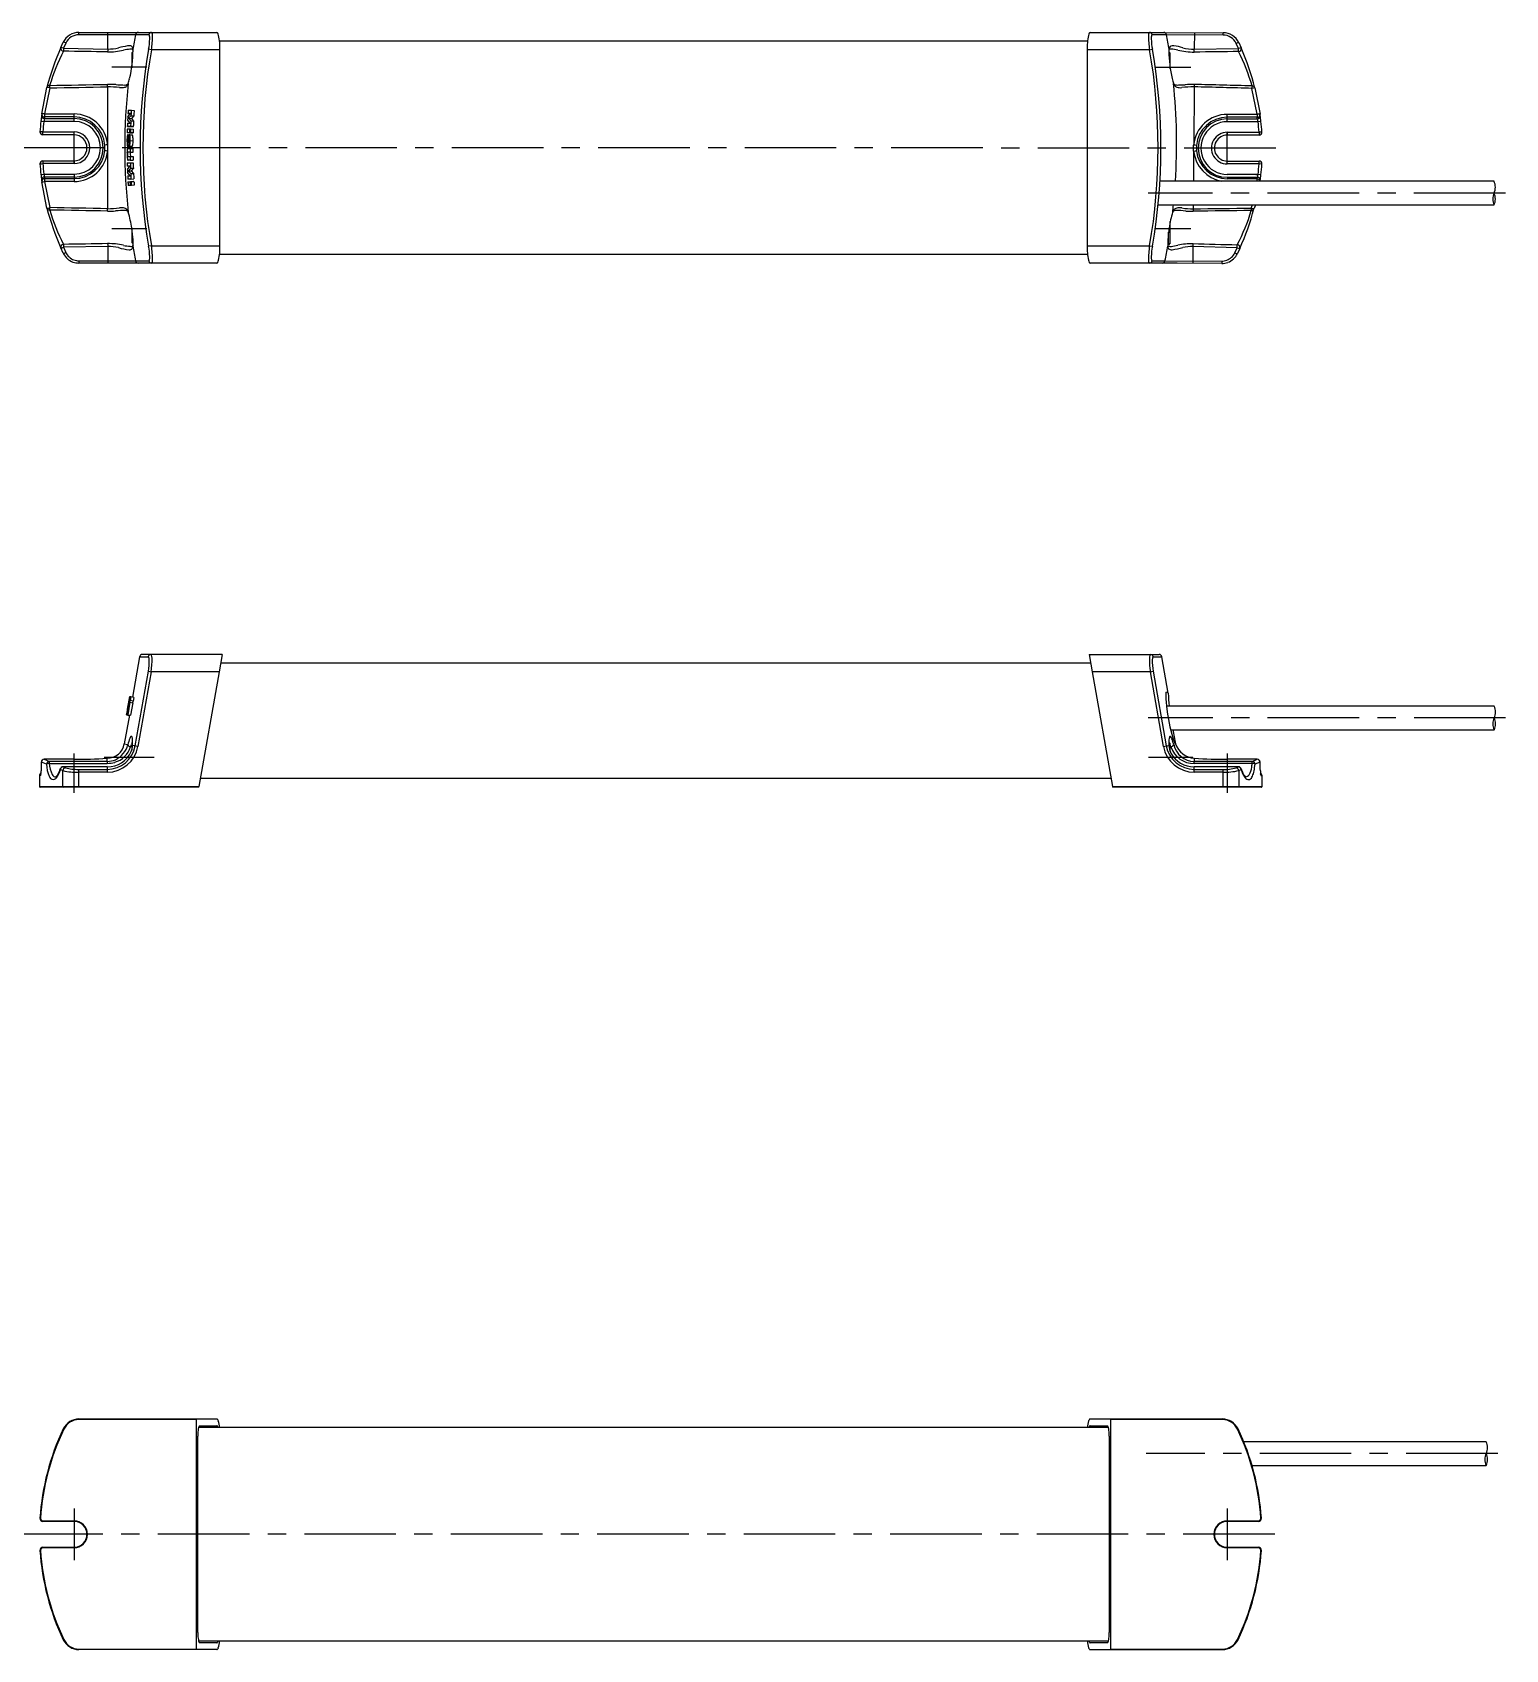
# Model space of a CAD drawing. Extents: x 0 to 385, y -8 to 290.
# Drawn here: x 129.6 to 385.1, y 10 to 290.4 of the extents above; entities that cross this region are included whole.
import ezdxf

# ---------------------------------------------------------------- set-up
doc = ezdxf.new("R2010")
doc.units = 0
doc.header["$LTSCALE"] = 0.5
doc.linetypes.add('CENTER', pattern=[50.8, 31.75, -6.35, 6.35, -6.35])
for name, color, linetype in [('MSM_CENTER', 1, 'CENTER'), ('MSM_CONTINUOUS', 7, 'CONTINUOUS'), ('MSM_NARROW', 5, 'CONTINUOUS')]:
    doc.layers.add(name, color=color, linetype=linetype)

msp = doc.modelspace()

# ---------------------------------------------------------------- linework, layer by layer
at = {"layer": 'MSM_CENTER'}
for p, q in [((143.4, 284.44), (149.49, 284.44)), ((330.5, 284.38), (324.41, 284.38)), ((136.84, 267.68), (136.84, 273.18)), ((336.84, 267.63), (336.84, 273.13)), ((345.23, 270.38), (127.25, 270.44)), ((385.09, 262.57), (323.11, 262.57)), ((143.4, 256.44), (149.49, 256.44)), ((330.5, 256.38), (324.41, 256.38)), ((385.11, 171.57), (323.12, 171.57)), ((136.84, 158.57), (136.84, 165.4)), ((150.72, 164.7), (142.06, 164.7)), ((330.86, 164.7), (323.2, 164.7)), ((336.84, 165.4), (336.84, 158.57)), ((383.74, 44), (322.75, 44)), ((136.84, 34.5), (136.84, 25.5)), ((336.84, 34.5), (336.84, 25.5)), ((345.06, 30), (126.88, 30))]:
    msp.add_line(p, q, dxfattribs=at)
at = {"layer": 'MSM_CONTINUOUS'}
for p, q in [((137.69, 290.03), (137.69, 290.43)), ((137.69, 290.43), (161.62, 290.43)), ((149.8, 290.03), (137.69, 290.03)), ((142.68, 287.55), (142.68, 290.43)), ((312.59, 288.93), (162.08, 288.93)), ((313.04, 290.43), (323.34, 290.43)), ((323.34, 290.43), (325.8, 290.45)), ((326.28, 290.04), (323.82, 290.03)), ((325.8, 290.45), (336.12, 290.38)), ((336.12, 289.98), (326.28, 290.04)), ((331.13, 290.41), (331.11, 287.53)), ((336.12, 289.98), (336.12, 290.38)), ((134.56, 287.81), (134.98, 288.72)), ((135.43, 288.6), (135.01, 287.69)), ((135.01, 287.69), (142.68, 287.55)), ((146.84, 286.89), (147.07, 287.11)), ((146.84, 286.89), (146.84, 284.32)), ((147.07, 287.36), (147.07, 287.34)), ((150.26, 287.43), (149.77, 287.52)), ((162.15, 287.43), (150.26, 287.43)), ((162.15, 253.43), (162.15, 287.43)), ((323.36, 287.43), (312.51, 287.43)), ((312.51, 287.43), (312.51, 253.43)), ((323.36, 287.43), (323.85, 287.52)), ((326.71, 287.06), (326.95, 286.83)), ((326.95, 284.15), (326.95, 286.83)), ((331.11, 287.53), (338.78, 287.62)), ((338.78, 287.62), (338.37, 288.53)), ((338.82, 288.66), (339.24, 287.74)), ((131.25, 276.33), (132.15, 280.88)), ((132.63, 280.81), (131.75, 276.29)), ((142.68, 259.86), (142.68, 281)), ((327.49, 281.72), (327.49, 281.73)), ((331.07, 280.99), (331.01, 270.93)), ((342.02, 276.24), (341.12, 280.73)), ((341.6, 280.8), (342.52, 276.28)), ((136.84, 275.01), (131.59, 275.01)), ((131.71, 275.51), (136.84, 275.51)), ((131.75, 276.29), (136.84, 276.29)), ((131.75, 276.29), (131.75, 275.77)), ((136.84, 275.77), (131.75, 275.77)), ((136.84, 275.01), (136.84, 276.29)), ((146.56, 274.72), (146.14, 275.3)), ((146.16, 275.79), (146.63, 276.37)), ((146.63, 276.37), (146.19, 276.37)), ((146.19, 276.37), (146.61, 276.34)), ((146.23, 276.95), (146.78, 276.95)), ((146.72, 276), (146.31, 275.55)), ((146.31, 275.55), (146.68, 275.08)), ((146.31, 275.55), (146.8, 275.52)), ((146.68, 275.08), (147.17, 275.06)), ((146.72, 276), (147.21, 275.97)), ((146.78, 276.95), (147.27, 276.92)), ((147.21, 275.97), (146.8, 275.52)), ((146.8, 275.52), (147.17, 275.06)), ((336.84, 276.24), (342.02, 276.24)), ((336.84, 274.96), (336.84, 276.24)), ((342.02, 275.72), (336.84, 275.72)), ((336.84, 275.45), (342.06, 275.45)), ((342.18, 274.96), (336.84, 274.96)), ((342.02, 276.24), (342.02, 275.72)), ((342.68, 275.01), (342.18, 274.96)), ((131.43, 273.18), (136.84, 273.18)), ((131.43, 272.68), (131.43, 273.18)), ((136.84, 272.68), (131.43, 272.68)), ((136.84, 272.68), (136.84, 273.18)), ((146.44, 273.05), (146.06, 273.05)), ((146.55, 273.03), (146.06, 273.05)), ((146.08, 273.69), (146.46, 273.69)), ((146.64, 274.14), (146.09, 274.14)), ((146.09, 274.14), (146.58, 274.12)), ((146.11, 274.72), (146.56, 274.72)), ((146.21, 272.08), (146.19, 272.08)), ((146.2, 272.72), (146.22, 272.72)), ((146.21, 272.08), (146.28, 272.07)), ((146.22, 272.72), (146.71, 272.7)), ((146.93, 273.03), (146.44, 273.05)), ((146.45, 272.67), (146.94, 272.66)), ((146.51, 273.68), (146.46, 273.69)), ((146.61, 273.05), (146.49, 273.05)), ((146.49, 273.05), (146.98, 273.03)), ((146.51, 273.69), (146.62, 273.69)), ((146.93, 273.03), (146.55, 273.03)), ((147.13, 274.12), (146.58, 274.12)), ((146.61, 273.05), (147.1, 273.03)), ((146.62, 273.69), (147.12, 273.67)), ((146.64, 274.14), (147.13, 274.12)), ((147.1, 273.03), (146.98, 273.03)), ((336.84, 273.13), (342.34, 273.13)), ((336.84, 273.13), (336.84, 272.63)), ((342.34, 272.63), (336.84, 272.63)), ((342.84, 273.16), (342.34, 273.13)), ((342.34, 273.13), (342.34, 272.63)), ((142.19, 269.96), (142.19, 270.9)), ((146.1, 271.66), (146.25, 271.66)), ((146.19, 270.6), (146.68, 270.6)), ((146.19, 270.29), (146.57, 270.29)), ((146.19, 270.29), (146.68, 270.29)), ((146.58, 269.65), (146.19, 269.65)), ((146.33, 271.21), (146.3, 270.91)), ((146.37, 271.7), (146.33, 271.21)), ((146.44, 270.71), (146.42, 270.71)), ((146.42, 270.71), (146.91, 270.7)), ((146.44, 270.71), (146.93, 270.7)), ((146.57, 270.29), (147.06, 270.29)), ((146.58, 269.65), (147.07, 269.66)), ((146.59, 271.67), (147.08, 271.66)), ((146.68, 270.29), (147.06, 270.29)), ((146.93, 270.7), (146.91, 270.7)), ((331, 269.9), (330.97, 264.62)), ((331, 269.87), (331, 270.89)), ((331.49, 270.85), (331.49, 269.91)), ((131.43, 268.18), (131.43, 267.68)), ((131.43, 268.18), (136.84, 268.18)), ((136.84, 267.68), (131.43, 267.68)), ((136.84, 268.18), (136.84, 267.68)), ((146.06, 267.82), (146.55, 267.83)), ((146.06, 267.82), (146.61, 267.82)), ((146.51, 267.23), (146.07, 267.23)), ((146.09, 266.66), (146.51, 267.23)), ((146.2, 268.91), (146.58, 268.91)), ((146.2, 268.91), (146.69, 268.91)), ((146.59, 268.27), (146.21, 268.27)), ((146.63, 266.87), (146.26, 266.4)), ((146.55, 267.83), (147.1, 267.83)), ((146.58, 268.91), (147.08, 268.91)), ((146.59, 268.27), (147.09, 268.28)), ((146.61, 267.82), (147.1, 267.83)), ((146.63, 266.87), (147.13, 266.88)), ((146.69, 268.91), (147.08, 268.91)), ((147.13, 266.88), (146.76, 266.42)), ((336.84, 267.63), (336.84, 268.13)), ((336.84, 268.13), (342.34, 268.13)), ((342.34, 267.63), (336.84, 267.63)), ((342.34, 267.63), (342.34, 268.13)), ((342.84, 267.6), (342.34, 267.63)), ((132.15, 259.98), (131.25, 264.53)), ((131.59, 265.85), (136.84, 265.85)), ((136.84, 265.36), (131.71, 265.36)), ((131.75, 265.09), (131.75, 264.57)), ((131.75, 265.09), (136.84, 265.09)), ((131.75, 264.57), (132.63, 260.05)), ((136.84, 264.57), (131.75, 264.57)), ((136.84, 265.85), (136.84, 264.57)), ((146.58, 265.59), (146.11, 266.16)), ((146.14, 265.59), (146.56, 265.61)), ((146.14, 265.59), (146.58, 265.59)), ((146.72, 265), (146.17, 265)), ((146.19, 264.55), (146.68, 264.58)), ((146.19, 264.55), (146.57, 264.55)), ((146.61, 263.91), (146.23, 263.91)), ((146.26, 266.4), (146.76, 266.42)), ((146.26, 266.4), (146.67, 265.95)), ((146.57, 264.55), (147.07, 264.58)), ((146.61, 263.91), (146.66, 263.91)), ((147.11, 264.58), (146.62, 264.55)), ((146.62, 264.55), (146.74, 264.55)), ((146.78, 263.91), (146.66, 263.91)), ((146.67, 265.95), (147.16, 265.97)), ((146.68, 264.58), (147.07, 264.58)), ((146.72, 265), (147.21, 265.03)), ((147.23, 264.58), (146.74, 264.55)), ((146.76, 266.42), (147.16, 265.97)), ((147.27, 263.94), (146.78, 263.91)), ((147.11, 264.58), (147.23, 264.58)), ((383.09, 264.62), (325.16, 264.62)), ((342.18, 265.8), (336.84, 265.8)), ((336.84, 265.31), (342.06, 265.31)), ((342.02, 265.04), (336.84, 265.04)), ((341.78, 265.8), (342.18, 265.8)), ((342.02, 264.62), (342.02, 265.04)), ((342.68, 265.74), (342.18, 265.8)), ((342.68, 265.74), (342.18, 265.8)), ((324.83, 260.52), (383.09, 260.52)), ((330.94, 260.52), (330.94, 259.84)), ((340.98, 259.97), (341.21, 260.52)), ((341.71, 260.52), (341.47, 259.9)), ((146.84, 256.55), (146.84, 253.99)), ((326.65, 253.63), (326.65, 255.79)), ((326.95, 253.93), (326.95, 257.65)), ((134.98, 252.14), (134.56, 253.06)), ((142.68, 253.32), (135.01, 253.17)), ((135.01, 253.17), (135.43, 252.27)), ((142.68, 253.32), (142.68, 250.43)), ((147.07, 253.75), (146.84, 253.99)), ((147.07, 253.49), (147.06, 253.38)), ((150.26, 253.43), (149.77, 253.35)), ((150.26, 253.43), (162.15, 253.43)), ((312.51, 253.43), (323.36, 253.43)), ((323.36, 253.43), (323.85, 253.35)), ((326.65, 253.63), (326.5, 253.63)), ((326.95, 253.93), (326.65, 253.63)), ((330.89, 253.3), (330.87, 250.42)), ((338.56, 253.11), (330.89, 253.3)), ((338.14, 252.2), (338.56, 253.11)), ((339.01, 252.99), (338.59, 252.08)), ((137.69, 250.84), (149.8, 250.84)), ((137.69, 250.84), (137.69, 250.43)), ((161.62, 250.43), (137.69, 250.43)), ((312.59, 251.93), (162.08, 251.93)), ((328.17, 250.43), (313.04, 250.43)), ((323.82, 250.84), (326.03, 250.85)), ((326.03, 250.85), (335.87, 250.79)), ((335.87, 250.38), (328.17, 250.43)), ((335.87, 250.79), (335.87, 250.38)), ((162.52, 182.57), (148.71, 182.57)), ((162.52, 182.57), (161.99, 179.57)), ((312.89, 182.57), (325, 182.57)), ((312.89, 182.57), (313.42, 179.57)), ((148.22, 182.16), (146.99, 175.17)), ((147.45, 166.71), (149.73, 179.65)), ((150.21, 179.57), (147.93, 166.63)), ((148.22, 182.16), (149.7, 182.15)), ((149.73, 179.65), (150.21, 179.57)), ((161.99, 179.57), (150.21, 179.57)), ((161.99, 179.57), (158.49, 159.67)), ((313.15, 181.07), (162.26, 181.07)), ((323.5, 179.57), (313.42, 179.57)), ((313.42, 179.57), (316.93, 159.67)), ((323.5, 179.57), (323.98, 179.65)), ((325.78, 166.63), (323.5, 179.57)), ((323.98, 179.65), (326.26, 166.71)), ((324.01, 182.15), (325.49, 182.16)), ((326.56, 175.85), (325.49, 182.16)), ((145.98, 172.14), (146.53, 175.25)), ((146.44, 174.63), (146, 172.14)), ((146.02, 172.13), (146.44, 174.63)), ((146.5, 174.62), (146.04, 172.13)), ((146.06, 172.13), (146.5, 174.62)), ((146.64, 175.23), (146.09, 172.12)), ((146.12, 173.09), (146.5, 175.26)), ((146.5, 175.26), (146.12, 173.09)), ((146.12, 172.12), (146.5, 174.29)), ((146.13, 173.08), (146.51, 175.25)), ((146.52, 175.25), (146.14, 173.08)), ((146.54, 174.28), (146.16, 172.11)), ((146.56, 175.25), (146.19, 173.05)), ((146.19, 173.05), (146.6, 175.24)), ((146.54, 174.28), (146.5, 174.29)), ((146.56, 175.25), (146.53, 175.25)), ((146.54, 174.28), (147.03, 174.19)), ((146.55, 174.56), (146.67, 175.23)), ((146.59, 174.56), (146.55, 174.56)), ((146.7, 175.22), (146.59, 174.56)), ((147.08, 174.47), (146.59, 174.56)), ((146.64, 175.23), (146.6, 175.24)), ((146.64, 175.23), (146.67, 175.23)), ((147.03, 174.19), (146.65, 172.02)), ((146.7, 175.22), (146.67, 175.23)), ((147.2, 175.13), (146.7, 175.22)), ((147.02, 174.48), (146.97, 174.21)), ((147.2, 175.13), (147.08, 174.47)), ((146.44, 172.06), (145.56, 167.05)), ((145.95, 172.14), (145.96, 172.14)), ((146.43, 172.01), (145.95, 172.1)), ((145.95, 172.09), (146.43, 172.01)), ((145.98, 172.14), (146, 172.14)), ((146.04, 172.13), (146.02, 172.13)), ((146.14, 173.08), (146.05, 172.58)), ((146.09, 172.12), (146.06, 172.13)), ((146.09, 172.12), (146.12, 172.12)), ((146.16, 172.11), (146.12, 172.12)), ((146.16, 172.11), (146.65, 172.02)), ((383.11, 173.62), (326.28, 173.62)), ((327.01, 169.52), (383.11, 169.52)), ((145.56, 167.05), (146.17, 166.94)), ((146.77, 166.89), (146.65, 166.55)), ((146.84, 167.15), (147.01, 167.32)), ((146.84, 167.15), (146.84, 165.97)), ((147.93, 166.63), (146.99, 166.8)), ((326.71, 167.38), (326.95, 167.15)), ((326.95, 165.74), (326.95, 167.15)), ((327.06, 166.55), (326.95, 166.91)), ((131.17, 163.91), (131.14, 162.41)), ((131.17, 163.91), (131.18, 163.9)), ((132.07, 163.54), (131.18, 163.9)), ((136.77, 164.4), (131.67, 164.4)), ((131.67, 164.4), (132.56, 164.03)), ((136.77, 164.4), (131.67, 164.4)), ((131.67, 164.4), (131.67, 164.4)), ((132.55, 163.69), (142.6, 163.68)), ((142.6, 164.01), (132.56, 164.03)), ((142.6, 163.12), (134.94, 163.09)), ((142.6, 163.11), (134.94, 163.08)), ((134.94, 163.09), (134.94, 163.08)), ((134.94, 163.08), (135.35, 162.92)), ((136.77, 164.4), (136.77, 164.4)), ((142.6, 164.57), (142.59, 164.57)), ((142.6, 164.01), (142.6, 164.57)), ((142.6, 163.11), (142.6, 163.12)), ((142.6, 163.11), (142.6, 162.16)), ((331.12, 164.57), (331.11, 164.57)), ((331.11, 164.57), (331.11, 164.01)), ((341.16, 164.03), (331.11, 164.01)), ((331.11, 162.16), (331.11, 163.11)), ((338.77, 163.08), (331.11, 163.11)), ((341.17, 163.69), (331.12, 163.68)), ((342.04, 164.4), (336.95, 164.4)), ((342.04, 164.4), (336.95, 164.4)), ((336.95, 164.4), (336.95, 164.4)), ((338.36, 162.92), (338.77, 163.08)), ((341.16, 164.03), (342.04, 164.4)), ((342.53, 163.9), (341.64, 163.54)), ((342.04, 164.4), (342.04, 164.4)), ((342.53, 163.9), (342.54, 163.91)), ((130.86, 161.57), (130.86, 159.67)), ((130.86, 161.57), (130.86, 159.67)), ((131.02, 161.57), (130.86, 161.57)), ((131.08, 161.78), (130.98, 161.57)), ((134.9, 162.43), (134.48, 162.59)), ((134.9, 159.67), (134.9, 162.43)), ((137.61, 162.65), (137.61, 159.57)), ((137.61, 162.65), (142.6, 162.65)), ((142.6, 162.16), (137.61, 162.16)), ((316.68, 161.07), (158.73, 161.07)), ((331.11, 162.65), (336.1, 162.65)), ((336.1, 162.16), (331.11, 162.16)), ((336.1, 159.57), (336.1, 162.65)), ((339.23, 162.59), (338.81, 162.43)), ((338.81, 162.43), (338.81, 159.67)), ((342.86, 161.57), (342.69, 161.57)), ((342.86, 159.67), (342.86, 161.57)), ((342.86, 159.67), (342.86, 161.57)), ((130.86, 159.67), (158.49, 159.67)), ((158.47, 159.57), (130.96, 159.57)), ((158.47, 159.57), (158.49, 159.67)), ((316.93, 159.67), (342.86, 159.67)), ((316.93, 159.67), (316.94, 159.57)), ((342.76, 159.57), (316.94, 159.57)), ((135.07, 48.25), (134.98, 48.29)), ((137.69, 50), (137.69, 49.9)), ((137.69, 50), (161.62, 50)), ((158.09, 49.9), (137.69, 49.9)), ((158.09, 10.1), (158.09, 49.9)), ((316.22, 48.5), (158.45, 48.5)), ((158.62, 48.8), (161.62, 48.8)), ((313.04, 50), (335.99, 50)), ((313.04, 48.8), (316.04, 48.8)), ((316.57, 49.9), (316.57, 10.1)), ((335.99, 49.9), (316.57, 49.9)), ((335.99, 49.9), (335.99, 50)), ((338.61, 48.25), (338.7, 48.29)), ((158.3, 13), (158.3, 47)), ((316.36, 47), (316.36, 13)), ((381.74, 46.05), (339.69, 46.05)), ((341.13, 41.95), (381.74, 41.95)), ((131.43, 32.35), (136.84, 32.35)), ((131.43, 32.25), (131.43, 32.35)), ((136.84, 32.25), (131.43, 32.25)), ((136.84, 32.25), (136.84, 32.35)), ((336.84, 32.35), (342.25, 32.35)), ((336.84, 32.35), (336.84, 32.25)), ((342.25, 32.25), (336.84, 32.25)), ((342.25, 32.35), (342.25, 32.25)), ((131.43, 27.75), (131.43, 27.65)), ((131.43, 27.75), (136.84, 27.75)), ((136.84, 27.65), (131.43, 27.65)), ((136.84, 27.75), (136.84, 27.65)), ((336.84, 27.65), (336.84, 27.75)), ((336.84, 27.75), (342.25, 27.75)), ((342.25, 27.65), (336.84, 27.65)), ((342.25, 27.65), (342.25, 27.75)), ((134.98, 11.71), (135.07, 11.75)), ((316.22, 11.5), (158.45, 11.5)), ((338.7, 11.71), (338.61, 11.75)), ((137.69, 10.1), (158.09, 10.1)), ((137.69, 10), (137.69, 10.1)), ((161.62, 10), (137.69, 10)), ((161.62, 11.2), (158.62, 11.2)), ((316.04, 11.2), (313.04, 11.2)), ((313.04, 10), (335.99, 10)), ((316.57, 10.1), (335.99, 10.1)), ((335.99, 10.1), (335.99, 10))]:
    msp.add_line(p, q, dxfattribs=at)
for centre, radius, start, end in [((137.68, 287.44), 2.99, 89.8666, 154.6417), ((137.68, 287.54), 2.49, 89.9311, 154.8343), ((248.01, 270.46), 102.38, 168.9777, 170.4223), ((148.01, 289.94), 0.494, 90.3295, 169.3436), ((139.35, 289.57), 10.62, 348.8517, 358.5216), ((150.29, 289.94), 0.494, 90.3309, 169.3422), ((149.73, 289.85), 0.197, 19.6965, 67.0661), ((147.95, 289.42), 2.02, 356.5362, 14.1814), ((137.49, 289.66), 12.96, 350.09, 1.2714), ((150.15, 290.21), 0.265, 28.0375, 58.5115), ((148.98, 289.89), 1.47, 2.4476, 17.5075), ((161.58, 290.22), 0.213, 25.2862, 78.2607), ((160.19, 289.51), 1.78, 13.34, 27.12), ((151.34, 287.67), 10.81, 358.7237, 11.9624), ((323.33, 287.67), 10.81, 168.0376, 181.2763), ((314.48, 289.51), 1.78, 152.88, 166.66), ((313.09, 290.22), 0.213, 101.7393, 154.7138), ((324.64, 289.89), 1.47, 162.4925, 177.5524), ((336.13, 289.66), 12.96, 178.7286, 189.91), ((323.47, 290.21), 0.265, 121.4885, 151.9625), ((323.33, 289.94), 0.494, 10.6578, 89.6691), ((325.67, 289.42), 2.02, 165.8186, 183.4638), ((334.27, 289.57), 10.62, 181.4784, 191.1483), ((323.9, 289.85), 0.197, 112.9339, 160.3035), ((325.8, 289.95), 0.494, 10.2907, 89.3051), ((225.67, 271.11), 102.38, 9.2122, 10.6568), ((336.11, 287.39), 2.99, 25.0154, 89.7452), ((336.11, 287.49), 2.49, 24.7257, 89.6924), ((173.36, 270.43), 42.52, 155.8678, 165.7613), ((165.79, 271.35), 34.62, 152.7699, 163.4003), ((135.03, 287.68), 0.492, 164.7096, 266.8613), ((134.59, 287.02), 0.793, 58.0761, 92.6895), ((135.01, 287.97), 0.759, 56.5079, 92.4692), ((240.41, 285.61), 105.42, 178.8677, 179.1405), ((-4752.35, -267335.15), 267666.96, 88.952133, 88.9537744), ((251, 285.39), 108.34, 178.8623, 179.125), ((142.56, 301.15), 14.1, 270.4431, 281.7379), ((142.74, 295.45), 7.9, 269.5744, 283.3187), ((150.78, 263.43), 25.11, 100.7493, 104.3498), ((148.06, 275.56), 12.07, 97.1006, 102.5829), ((146.36, 286.61), 1.51, 77.3765, 100.1062), ((125.5, 287.45), 21.57, 346.5091, 359.7179), ((146.64, 286.35), 1.19, 81.9664, 94.5575), ((146.55, 287.62), 0.485, 10.4457, 72.9192), ((146.84, 286.52), 1.02, 79.8817, 91.6375), ((147, 287.47), 0.0487, 47.3925, 79.2247), ((145.35, 287.35), 1.72, 0.7753, 12.2134), ((146.75, 287.37), 0.313, 356.9709, 24.9144), ((247.8, 270.43), 99.5, 170.1133, 189.8867), ((247.78, 270.43), 99, 170.1119, 189.8881), ((225.84, 270.43), 99, 350.1119, 9.8881), ((225.82, 270.43), 99.5, 350.1133, 9.8867), ((336.15, 286.86), 9.45, 176.1062, 177.973), ((347.78, 287.29), 21.07, 180.2569, 193.3737), ((327.38, 287.52), 0.649, 121.1513, 181.4602), ((326.88, 287.15), 0.383, 90.9352, 113.4473), ((327.04, 286.36), 1.19, 86.4549, 98.0497), ((327.42, 286.88), 1.25, 83.1125, 107.664), ((326.53, 279.74), 7.82, 77.2776, 85.7212), ((324.2, 269.5), 18.93, 74.9162, 79.734), ((331.23, 300.26), 13.23, 256.9789, 269.4958), ((331.11, 295.7), 8.17, 255.9311, 270.0114), ((222.78, 286.07), 108.34, 0.5095, 0.7722), ((980.02, -53940.39), 54231.3, 90.677482, 90.685583), ((338.78, 287.9), 0.759, 87.1653, 123.1266), ((338.76, 287.61), 0.492, 272.7732, 14.925), ((339.19, 286.95), 0.793, 86.9453, 121.5581), ((233.36, 286.21), 105.43, 0.494, 0.7668), ((308.99, 271.98), 33.43, 15.9422, 26.9465), ((300.12, 270.53), 42.74, 13.8984, 23.7415), ((132.61, 280.76), 0.48, 88.4963, 164.7411), ((132.21, 279.63), 1.26, 70.3468, 92.8511), ((-1253.57, 74698.46), 74430.13, 271.0671381, 271.0748743), ((27.77, 278.87), 104.88, 1.0591, 1.2915), ((-2287.73, 127181.02), 126923.29, 271.0926642, 271.0972009), ((40.98, 279.11), 101.71, 1.0684, 1.3056), ((142.7, 256.76), 24.67, 86.7077, 90.0763), ((142.52, 262.79), 18.22, 83.0245, 89.5076), ((145.15, 289.35), 8.03, 262.6431, 271.1564), ((145.03, 283.85), 2.99, 264.389, 281.4166), ((145.52, 283.92), 2.61, 265.3749, 274.6126), ((145.46, 281.6), 0.702, 283.3731, 327.3333), ((248.18, 270.43), 102.55, 173.7483, 186.2517), ((145.73, 281.93), 0.613, 269.2987, 326.9925), ((145.3, 281.84), 0.969, 320.0529, 345.5571), ((139.85, 283.85), 6.78, 340.5629, 347.7233), ((338.45, 285.1), 11.48, 193.5144, 197.7066), ((327.99, 281.89), 0.563, 210.7968, 266.5487), ((328.8, 281.99), 1.35, 196.6893, 215.2582), ((225.5, 271.09), 102.55, 356.3812, 5.8862), ((328.35, 281.71), 0.82, 217.3351, 251.125), ((328.2, 282.9), 1.59, 261.1737, 276.0791), ((328.7, 283.17), 2.32, 254.695, 276.1353), ((328.44, 295.09), 13.77, 269.7317, 274.6608), ((331.16, 260.92), 20.07, 90.246, 96.3215), ((330.85, 262.13), 19.28, 89.2999, 93.8371), ((432.75, 278.44), 101.71, 178.3289, 178.5661), ((257.6, -2798.01), 3079.88, 88.44607, 88.63303), ((257.73, -2844.14), 3126.41, 88.47139, 88.65557), ((445.96, 278.12), 104.88, 178.343, 178.5754), ((341.53, 279.55), 1.26, 86.7833, 109.2876), ((341.14, 280.68), 0.48, 14.8933, 91.1383), ((173.34, 270.43), 42.5, 173.739, 176.2458), ((172.84, 270.49), 41.99, 172.3774, 173.7471), ((46083.44, 419113.8), 421352, 263.7389103, 263.7389783), ((173.34, 270.43), 42.5, 172.0203, 172.3856), ((131.71, 276), 0.497, 172.9134, 270.2397), ((131.32, 274.16), 2.18, 78.784, 91.8863), ((131.74, 276.27), 0.497, 172.5532, 270.2297), ((173.34, 270.43), 42, 173.739, 176.2458), ((142.41, 272.64), 11.08, 165.0112, 167.6325), ((173.34, 269.94), 42, 172.0203, 172.3856), ((136.84, 270.43), 5.86, 5.0376, 90.0008), ((136.85, 270.41), 5.36, 5.214, 90.1368), ((136.84, 270.43), 5.07, 270, 90), ((136.84, 270.43), 4.58, 270, 90), ((248.39, 270.47), 102.37, 177.0184, 177.2972), ((249.47, 270.41), 103.45, 176.3745, 176.699), ((249.48, 270.44), 102.9, 177.4136, 177.9407), ((249.35, 270.45), 102.78, 176.3733, 176.9035), ((249.5, 270.44), 102.44, 177.414, 177.9409), ((249.25, 270.45), 102.19, 176.3732, 176.9038), ((336.84, 270.37), 5.86, 90.0407, 174.9209), ((336.83, 270.36), 5.36, 89.9041, 174.7452), ((336.84, 270.38), 5.07, 90, 270), ((336.84, 270.38), 4.58, 89.9999, 270), ((342.45, 274.1), 2.18, 88.1135, 101.216), ((342.03, 276.21), 0.497, 269.769, 7.4472), ((300.72, 269.93), 41.71, 7.6146, 7.9823), ((342.06, 275.95), 0.497, 269.7595, 7.0876), ((331.26, 272.56), 11.18, 12.3789, 14.976), ((300.44, 270.38), 41.99, 3.754, 6.2611), ((300.11, 270.34), 42.83, 7.6151, 7.9776), ((300.32, 270.37), 42.61, 6.2629, 7.6126), ((300.43, 270.38), 42.5, 3.7542, 6.261), ((131.43, 273.18), 0.5, 176.2458, 270), ((-4366.73, -68273.11), 68693.73, 86.2455058, 86.2459229), ((136.84, 270.43), 2.75, 270, 90), ((136.84, 270.43), 2.25, 270, 90), ((154.29, 271.63), 8.27, 175.9755, 185.0223), ((148.3, 272.07), 2.26, 168.2511, 176.4557), ((249.18, 270.43), 103.15, 178.1914, 178.5469), ((248.05, 270.47), 102.03, 177.6134, 177.9425), ((146.48, 272.46), 0.402, 150.789, 170.4733), ((146.23, 272.61), 0.114, 107.2731, 151.3228), ((146.3, 271.96), 0.179, 146.6409, 169.4351), ((146.19, 272.03), 0.0453, 90.5459, 146.21), ((249.63, 270.43), 103.44, 178.7316, 179.0862), ((156.48, 271.03), 10.25, 172.3052, 176.4628), ((147.09, 272.3), 0.772, 154.1068, 172.6666), ((146.45, 272.61), 0.0598, 88.2769, 153.2392), ((250.25, 270.41), 103.85, 178.1926, 178.5458), ((146.44, 272.59), 0.0783, 13.2587, 82.6135), ((249.61, 270.43), 103.15, 178.1914, 178.5469), ((145.39, 272.22), 1.19, 8.4496, 19.1054), ((140.31, 271.82), 6.28, 358.5962, 5.2609), ((248.54, 270.46), 101.96, 178.1893, 178.549), ((250.13, 270.41), 103.44, 178.7316, 178.7534), ((146.93, 272.58), 0.0783, 13.2587, 82.6135), ((145.88, 272.21), 1.19, 8.4496, 19.1054), ((141.24, 271.84), 5.84, 358.2701, 5.3856), ((249.89, 270.42), 102.83, 178.1917, 178.5466), ((336.84, 270.38), 2.75, 89.9999, 270.0001), ((336.84, 270.38), 2.25, 89.9999, 270.0001), ((342.34, 273.13), 0.5, 269.9997, 3.7542), ((136.85, 270.45), 5.36, 269.8671, 354.7821), ((136.84, 270.43), 5.86, 270.0031, 354.9585), ((145.69, 235.81), 35.27, 94.8992, 95.6996), ((145.69, 305.06), 35.27, 264.3004, 265.1007), ((150.35, 269.5), 4.33, 172.6847, 179.1332), ((156.83, 269.42), 10.8, 179.2283, 182.1953), ((147.18, 271.03), 1.13, 186.2399, 196.0423), ((146.57, 269.99), 0.519, 149.2152, 173.5148), ((146.34, 270.78), 0.259, 194.6108, 214.5477), ((148.19, 271.65), 2.09, 170.7443, 179.8141), ((147.67, 271.61), 1.57, 177.979, 188.4609), ((146.69, 269.41), 0.59, 160.8358, 182.7602), ((149.58, 269.32), 3.48, 178.9849, 181.2189), ((146.97, 269.21), 0.871, 177.6493, 197.0333), ((146.34, 271.39), 0.227, 184.1723, 207.2417), ((146.19, 270.68), 0.0747, 212.8153, 253.0133), ((146.21, 270.19), 0.104, 99.7178, 141.27), ((146.2, 269.59), 0.0646, 92.7833, 163.8856), ((146.17, 271.3), 0.0268, 205.1355, 288.7383), ((146.14, 271.33), 0.0631, 303.5251, 346.5974), ((146.18, 270.65), 0.0432, 254.2504, 284.6376), ((146.16, 270.68), 0.0834, 290.6215, 341.7822), ((144.47, 271.73), 1.78, 346.322, 357.6446), ((145.1, 271.04), 1.2, 341.2834, 353.8645), ((150.74, 271.32), 4.38, 172.3621, 174.9944), ((146.72, 271.87), 0.324, 154.0317, 174.3417), ((146.46, 272), 0.0351, 97.8354, 152.9836), ((146.42, 271.37), 0.0504, 274.0743, 338.3639), ((249.83, 270.43), 103.41, 179.5074, 179.8477), ((146.4, 270.8), 0.101, 289.381, 335.4474), ((146.45, 272), 0.0308, 20.1442, 83.7262), ((146.23, 271.47), 0.262, 334.0554, 350.1337), ((146.25, 271.91), 0.246, 5.7323, 24.4186), ((144.31, 271.71), 2.2, 352.4791, 5.8546), ((145.94, 271), 0.608, 336.3339, 350.7692), ((141.89, 271.61), 4.7, 351.3689, 0.6651), ((250.17, 270.43), 103.6, 180.0778, 180.4318), ((148.57, 269.31), 1.98, 172.9853, 188.2158), ((146.8, 269.52), 0.199, 136.3726, 169.0462), ((146.65, 270.7), 0.101, 289.381, 335.4474), ((146.18, 270.9), 0.608, 336.3339, 341.2938), ((146.89, 270.8), 0.102, 289.5934, 332.2786), ((146.45, 271), 0.584, 335.4328, 350.5439), ((142.48, 271.6), 4.6, 351.2148, 0.7169), ((249.9, 270.43), 102.84, 180.078, 180.4328), ((327.99, 235.72), 35.31, 84.3009, 85.1004), ((327.99, 305.04), 35.3, 274.8996, 275.6991), ((336.97, 270.53), 6.01, 186.3129, 259.688), ((336.93, 270.51), 5.47, 186.2872, 269.0635), ((131.43, 267.68), 0.5, 90, 183.7542), ((-39649.06, 606516.69), 607552.75, 273.75417152, 273.75421867), ((173.34, 270.43), 42.5, 183.7542, 186.261), ((173.34, 270.43), 42, 183.7542, 186.261), ((149.03, 269.05), 3, 180.9598, 191.4365), ((249.99, 270.46), 103.97, 181.4567, 181.7796), ((146.5, 268.54), 0.421, 191.5654, 206.7681), ((249.58, 270.45), 103.56, 182.1004, 182.376), ((146.23, 268.37), 0.109, 190.1589, 259.6614), ((146.21, 268.98), 0.0719, 195.2796, 263.7429), ((249.47, 270.43), 102.89, 180.8478, 181.2041), ((146.74, 269.03), 0.13, 181.727, 247.2597), ((249.59, 270.43), 103.01, 181.455, 181.984), ((250.15, 270.44), 103.08, 180.85, 181.204), ((249.61, 270.43), 102.54, 181.4546, 181.9834), ((300.42, 270.38), 42.01, 353.7394, 356.2459), ((342.34, 267.63), 0.5, 356.2458, 90.0003), ((300.43, 270.38), 42.5, 353.739, 356.2458), ((-60844.73, 556041.12), 559110.24, 276.2610549, 276.2611062), ((173.36, 270.44), 42.52, 186.2614, 187.6141), ((131.71, 264.86), 0.497, 89.7603, 187.0866), ((173.34, 270.43), 42.5, 187.6144, 187.9797), ((131.74, 264.6), 0.497, 89.7702, 187.4468), ((131.32, 266.71), 2.18, 268.1135, 281.2161), ((141.49, 268), 10.13, 192.2452, 195.1111), ((173.34, 270.93), 42, 187.6144, 187.9797), ((248.88, 270.42), 102.85, 182.6949, 183.0215), ((249.96, 270.49), 103.94, 183.2738, 183.6266), ((248.46, 270.37), 102.05, 183.2705, 183.6299), ((249.44, 270.43), 102.99, 183.2715, 183.6276), ((249.87, 270.44), 103.3, 182.4959, 183.021), ((250.51, 270.49), 103.94, 183.2738, 183.6266), ((249.35, 270.42), 102.28, 182.4946, 183.0223), ((248.79, 270.38), 101.72, 183.2705, 183.6292), ((300.72, 270.83), 41.71, 352.0177, 352.3854), ((342.03, 264.54), 0.497, 8.2649, 90.231), ((331.34, 268.18), 11.09, 345.043, 347.6308), ((331.26, 268.2), 11.18, 345.024, 347.6211), ((342.06, 264.81), 0.497, 352.9124, 90.2405), ((300.11, 270.42), 42.83, 352.206, 352.3849), ((300.32, 270.39), 42.61, 352.3874, 353.7371), ((306.27, 269.72), 36.62, 352.962, 353.7649), ((132.21, 261.23), 1.26, 267.1489, 289.6532), ((132.61, 260.11), 0.48, 195.2588, 271.5038), ((173.34, 270.43), 42.5, 194.2362, 204.1348), ((27.77, 261.99), 104.88, 358.7085, 358.9409), ((164.54, 268.95), 33.25, 196.2785, 207.3412), ((-8359.48, -454259.67), 454598.63, 88.9283604, 88.9296271), ((-1945.37, -108727.78), 109007.64, 88.9024263, 88.9077086), ((40.98, 261.76), 101.71, 358.6944, 358.9316), ((143, 271.73), 12.3, 268.4549, 274.9061), ((142.38, 280.22), 20.36, 270.8333, 276.6179), ((145.46, 244.84), 14.71, 88.9767, 95.4832), ((145.05, 257.68), 2.34, 75.9279, 97.8973), ((145.37, 259.1), 0.881, 36.495, 73.369), ((145.74, 258.95), 0.593, 31.9374, 91.7307), ((144.46, 258.66), 1.88, 18.7924, 30.9013), ((129.29, 254.11), 17.72, 7.7398, 16.9055), ((344.18, 254.05), 17.61, 162.7671, 171.8581), ((329.84, 258.25), 2.68, 148.3806, 157.7131), ((327.9, 258.9), 0.652, 85.17, 145.8154), ((225.5, 271.09), 102.55, 353.3828, 354.0823), ((328.28, 259.07), 0.921, 103.3136, 140.9733), ((328.19, 247.51), 12.04, 83.1407, 91.1012), ((328.59, 256.81), 3.21, 83.5918, 99.4755), ((330.97, 273.38), 13.54, 261.4329, 269.8598), ((331.05, 282.8), 23.38, 266.5038, 269.7222), ((293.89, 3564.27), 3304.63, 270.6423, 270.81654), ((432.64, 261.09), 101.71, 180.7029, 180.9401), ((1227.97, -72179.96), 72444.94, 90.7015183, 90.7094665), ((309.12, 269.08), 33.27, 332.296, 343.3532), ((300.32, 270.62), 42.52, 335.5022, 345.3958), ((341.41, 261.15), 1.26, 249.9813, 272.4856), ((445.85, 261.24), 104.88, 180.6936, 180.926), ((341.01, 260.03), 0.48, 268.1308, 344.3756), ((104.32, 250.86), 42.9, 4.8081, 7.549), ((352.78, 252.52), 26.34, 171.204, 175.7564), ((135.03, 253.18), 0.492, 93.1387, 195.2905), ((134.59, 253.85), 0.793, 267.3108, 301.9236), ((1030.25, -48520.18), 48782.07, 91.042547, 91.051553), ((240.42, 255.26), 105.43, 180.8595, 181.1323), ((251, 255.47), 108.34, 180.875, 181.1377), ((142.74, 241.65), 12.17, 77.2141, 90.3102), ((142.84, 245.58), 7.74, 77.1534, 91.2032), ((147.2, 261.19), 8.48, 251.9133, 264.7939), ((146.99, 260.12), 6.79, 256.7181, 266.2664), ((146.47, 253.35), 0.607, 265.7342, 322.5107), ((148.88, 301.42), 48.13, 267.2177, 267.5718), ((146.88, 253.69), 0.355, 263.7797, 292.313), ((145.72, 253.52), 1.35, 336.1666, 357.8432), ((146.81, 253.51), 0.255, 322.5202, 350.7663), ((248.01, 270.41), 102.38, 189.5777, 191.0223), ((135.33, 253.98), 11.75, 357.5353, 2.3481), ((139.35, 251.29), 10.62, 1.4784, 11.1483), ((137.49, 251.2), 12.96, 358.7286, 9.91), ((151.34, 253.19), 10.81, 348.0376, 1.2763), ((323.33, 253.19), 10.81, 178.7237, 191.9624), ((336.13, 251.2), 12.96, 170.09, 181.2714), ((334.27, 251.29), 10.62, 168.8517, 178.5216), ((225.67, 271.06), 102.38, 348.6121, 350.0567), ((336.86, 253.89), 10.36, 176.8288, 182.7935), ((326.86, 253.56), 0.358, 191.2048, 212.0702), ((327.45, 253.44), 0.946, 183.1136, 212.362), ((326.72, 253.8), 0.459, 249.3357, 275.2934), ((327.14, 253.44), 0.697, 226.588, 279.8277), ((326.95, 254.81), 1.48, 262.4351, 277.0191), ((322.99, 279.06), 26.05, 279.1593, 281.6598), ((324.69, 270.25), 17.69, 278.3474, 284.5112), ((330.84, 240.41), 13.39, 89.7121, 101.1381), ((330.77, 245.46), 7.84, 89.0908, 102.1555), ((222.59, 256.14), 108.34, 358.4968, 358.7595), ((410.27, 3316.81), 3064.03, 268.51575, 268.65913), ((233.17, 255.86), 105.42, 358.5022, 358.775), ((338.98, 253.78), 0.793, 237.7106, 272.324), ((338.54, 253.12), 0.492, 344.3441, 86.4958), ((135.01, 252.9), 0.759, 267.5308, 303.4921), ((137.68, 253.42), 2.99, 205.3861, 249.7397), ((137.68, 253.33), 2.49, 205.1803, 249.8982), ((137.95, 254.95), 4.52, 253.2054, 266.6399), ((137.82, 254.1), 3.27, 252.3207, 267.6319), ((148.01, 250.93), 0.494, 190.6562, 269.6707), ((149.73, 251.02), 0.197, 292.9339, 340.3035), ((150.29, 250.93), 0.494, 190.6577, 269.6692), ((147.95, 251.45), 2.02, 345.8186, 3.4638), ((150.15, 250.66), 0.265, 301.4885, 331.9625), ((148.98, 250.98), 1.47, 342.4925, 357.5524), ((161.58, 250.64), 0.213, 281.7393, 334.7138), ((160.19, 251.36), 1.78, 332.88, 346.66), ((314.48, 251.36), 1.78, 193.34, 207.12), ((313.09, 250.64), 0.213, 205.2862, 258.2607), ((324.64, 250.98), 1.47, 182.4476, 197.5075), ((323.47, 250.66), 0.265, 208.0375, 238.5115), ((323.33, 250.93), 0.494, 270.3308, 349.3423), ((325.67, 251.45), 2.02, 176.5362, 194.1814), ((323.9, 251.02), 0.197, 199.6965, 247.0661), ((325.51, 250.97), 0.536, 275.2635, 347.3982), ((335.95, 252.88), 2.09, 267.7777, 292.0582), ((335.89, 253.35), 2.97, 269.5504, 290.3008), ((335.97, 253.2), 2.38, 288.8295, 335.4207), ((335.97, 253.3), 2.89, 289.2513, 335.007), ((338.56, 252.83), 0.759, 236.1424, 272.1037), ((148.71, 182.07), 0.5, 90, 168.6246), ((150.19, 182.07), 0.495, 90.3348, 170.656), ((150.01, 182.3), 0.319, 27.4133, 55.8644), ((148.69, 181.93), 1.68, 0.1902, 18.1567), ((326, 181.8), 2.67, 167.1027, 178.5551), ((323.67, 182.33), 0.281, 121.607, 166.5712), ((323.52, 182.07), 0.495, 9.344, 89.6652), ((325, 182.07), 0.5, 11.0177, 90), ((149.52, 181.85), 0.353, 37.5014, 60.1782), ((141.52, 181.3), 8.38, 348.6709, 2.5417), ((148.7, 181.63), 1.18, 1.9332, 21.3996), ((137.95, 181.59), 12.43, 350.6575, 1.5941), ((336.23, 181.63), 12.9, 178.9683, 189.2139), ((332.2, 181.3), 8.38, 177.4583, 191.3291), ((325.33, 181.58), 1.51, 164.1724, 176.6437), ((324.12, 181.93), 0.248, 116.1438, 165.4006), ((327.7, 175.65), 1.54, 169.172, 179.9496), ((345.51, 175.84), 19.35, 180.5795, 187.8914), ((326.29, 175.93), 0.113, 103.6089, 174.8913), ((326.31, 175.77), 0.268, 18.4243, 98.8569), ((398.39, 181.79), 72.07, 184.7275, 186.5137), ((242.82, 155.82), 98.23, 169.8747, 170.4346), ((136.97, 174.17), 9.22, 347.0657, 350.1208), ((145.89, 172.12), 0.0617, 338.3518, 347.0009), ((145.99, 172.09), 0.0412, 175.2922, 180.062), ((145.95, 172.09), 0.00245, 316.7129, 341.0328), ((145.95, 172.09), 0.000183, 192.1997, 326.7328), ((145.95, 172.09), 0.0042, 178.6783, 196.6518), ((192.84, 164.77), 47.45, 169.9057, 170.544), ((145.08, 172.79), 0.981, 345.5352, 350.3875), ((146.33, 172.52), 0.304, 171.1203, 174.3609), ((146.05, 172.55), 0.0208, 175.7792, 183.3114), ((146.01, 172.55), 0.0162, 334.9389, 348.0115), ((146.03, 172.55), 0.00068, 189.458, 215.5377), ((146.03, 172.55), 0.0000868, 226.9822, 322.5991), ((146.03, 172.55), 0.000852, 310.679, 332.385), ((55.33, 189.1), 92.2, 349.7083, 349.9952), ((360.41, 177.55), 34.35, 187.3038, 195.911), ((147.82, 167.46), 1.42, 144.6313, 157.5834), ((146.87, 168.15), 0.246, 113.0103, 145.6036), ((146.79, 168.29), 0.0849, 34.8526, 104.9776), ((146.37, 168.01), 0.589, 3.9469, 33.6351), ((327.04, 168.18), 0.243, 132.4875, 160.6145), ((326.92, 168.3), 0.0775, 62.9291, 130.17), ((326.82, 168.13), 0.275, 33.3139, 60.8244), ((324.7, 166.83), 2.77, 15.7059, 31.5585), ((398.39, 181.79), 72.07, 189.8068, 191.787), ((142.6, 167.57), 3, 269.9681, 350), ((142.6, 167.57), 4.92, 270, 350), ((142.6, 167.57), 5.41, 270, 350), ((142.77, 167.44), 4.34, 267.7608, 337.0792), ((142.8, 167.75), 4.03, 285.7944, 342.7459), ((142.36, 167.86), 3.91, 294.9853, 346.4648), ((154.84, 164.76), 8.94, 158.7093, 165.8808), ((146.67, 167.07), 0.517, 194.6939, 267.8639), ((143.21, 167.05), 3.78, 339.8664, 356.2019), ((141.09, 167.29), 5.92, 355.1952, 7.3898), ((-26775.95, 153871.04), 156075.46, 279.999817, 280.0001691), ((331.11, 167.57), 5.41, 190, 270), ((331.11, 167.57), 4.92, 190, 270), ((338.25, 167.37), 11.54, 178.1733, 182.855), ((328.31, 167.73), 1.59, 160.543, 179.691), ((329.87, 166.9), 3.15, 181.9206, 206.9296), ((327.04, 167.07), 0.517, 272.1361, 345.3061), ((331.02, 167.83), 4.16, 197.8931, 271.3667), ((330.94, 167.48), 4.37, 207.2924, 272.1722), ((308.26, 161.72), 19.98, 15.1546, 17.065), ((335.55, 170.6), 8.53, 196.7836, 202.9429), ((331.21, 167.77), 3.76, 192.7292, 268.4967), ((328.9, 167.77), 1.31, 201.9969, 211.8231), ((327.85, 167.11), 0.0701, 212.2614, 243.3748), ((327.82, 167.06), 0.0145, 257.431, 318.4929), ((327.79, 167.08), 0.0444, 322.8027, 350.7748), ((331.38, 168.31), 3.75, 199.2629, 265.8486), ((341.28, 158.03), 210.18, 178.4, 178.8073), ((131.67, 163.9), 0.5, 90, 178.5841), ((131.68, 163.9), 0.502, 90.7706, 179.6904), ((132.58, 163.53), 0.506, 92.4285, 179.0542), ((132.53, 162.91), 0.781, 88.9302, 126.2217), ((138.1, 163.74), 6.03, 181.9422, 202.338), ((137.88, 163.73), 5.34, 176.697, 180.4192), ((137, 163.86), 4.46, 182.1993, 208.4104), ((130.78, 163.73), 3.81, 328.92, 344.7719), ((134.63, 162.69), 0.174, 164.36, 213.7071), ((134.94, 162.59), 0.5, 90.1867, 163.5768), ((135, 162.57), 0.518, 96.8304, 177.557), ((135.42, 162.41), 0.521, 97.5923, 177.3276), ((137.07, 168.7), 6.02, 253.496, 264.3428), ((137.49, 172.32), 9.67, 263.9256, 270.6907), ((136.77, 264.58), 100.18, 269.9949, 273.3301), ((147.73, 163.71), 5.14, 176.638, 180.3925), ((142.4, 168.53), 4.52, 272.6206, 290.9693), ((142.42, 169.37), 5.7, 271.8008, 285.0358), ((336.89, 263.16), 98.76, 266.6448, 270.0344), ((325.98, 163.71), 5.14, 359.6075, 3.362), ((336.3, 170.49), 7.85, 268.5544, 285.2091), ((338.29, 162.41), 0.521, 2.6724, 82.4077), ((338.79, 162.6), 0.482, 15.718, 91.8403), ((338.71, 162.57), 0.518, 2.443, 83.1696), ((339.09, 162.69), 0.173, 326.2152, 16.8666), ((344.53, 164.34), 5.51, 196.9566, 205.3342), ((337.78, 163.42), 3.32, 329.0636, 352.9241), ((322.77, 165.91), 18.53, 350.9737, 353.0978), ((335.83, 163.73), 5.34, 359.5808, 3.303), ((341.13, 163.53), 0.506, 0.9458, 87.5715), ((341.18, 162.91), 0.781, 53.7783, 91.0698), ((329.74, 164.58), 11.95, 349.3612, 354.9941), ((342.04, 163.9), 0.5, 1.4159, 90), ((342.03, 163.9), 0.502, 0.3096, 89.2294), ((-956.51, 131.41), 1299.45, 1.3664, 1.43275), ((131.36, 161.57), 0.5, 119.1314, 180), ((131.02, 161.59), 0.0222, 275.7871, 328.7919), ((130.61, 161.8), 0.482, 332.4758, 353.2293), ((130.13, 162.02), 0.978, 345.6475, 356.0251), ((126.84, 162.41), 4.29, 351.1095, 354.1631), ((126.72, 162.46), 4.41, 353.3803, 359.2471), ((124.49, 162.56), 6.65, 354.9121, 358.6563), ((133.31, 161.68), 0.819, 196.1892, 262.0014), ((134.07, 162.33), 1.16, 210.9968, 230.8429), ((133.01, 161.94), 1.09, 279.8716, 334.3064), ((133.58, 161.76), 0.406, 234.0565, 281.869), ((133.09, 162.3), 1.1, 301.8362, 331.0676), ((130.04, 163.87), 4.62, 328.7205, 343.9449), ((136.68, 169.12), 6.92, 255.1288, 266.5556), ((137.54, 178.01), 15.85, 265.3089, 270.2409), ((336.34, 173.43), 11.27, 268.781, 282.649), ((343.13, 163.64), 4.04, 195.0693, 214.5418), ((341.02, 162.62), 1.61, 203.3993, 226.6088), ((340.84, 162.03), 1.24, 213.4838, 248.099), ((340.28, 161.86), 0.551, 227.8278, 244.1176), ((340.08, 161.82), 0.453, 265.8622, 305.002), ((340, 162.11), 0.745, 297.1537, 327.352), ((340.51, 161.42), 0.553, 255.8325, 294.3231), ((340.16, 161.87), 1.12, 301.2206, 337.7463), ((338.13, 162.91), 3.39, 334.4716, 350.8584), ((347.12, 162.45), 4.55, 180.717, 189.311), ((342.36, 161.57), 0.5, 0, 61.7542), ((342.35, 161.57), 0.5, 359.9703, 61.6044), ((342.19, 161.57), 0.503, 359.9959, 33.012), ((343.55, 161.9), 0.938, 191.043, 197.475), ((342.8, 161.69), 0.164, 207.8874, 228.2897), ((130.96, 159.67), 0.1, 180, 270), ((130.96, 159.67), 0.0999, 179.9336, 269.9435), ((135, 159.66), 0.0955, 177.2192, 266.9221), ((338.71, 159.66), 0.0955, 273.0779, 2.7808), ((342.76, 159.67), 0.1, 270, 0), ((342.76, 159.67), 0.0999, 270.0565, 0.0664), ((173.34, 30), 42.5, 154.5083, 176.2458), ((173.34, 30), 42.4, 154.5083, 176.2458), ((137.69, 47), 3, 90, 154.5083), ((137.69, 47), 2.9, 90, 154.5083), ((158.43, 49.91), 0.342, 167.5071, 181.535), ((158.12, 49.98), 0.021, 122.8898, 177.8429), ((163.88, 47.29), 5.57, 167.431, 177.8167), ((159.33, 48.29), 0.906, 150.9648, 166.9108), ((158.67, 48.66), 0.153, 118.918, 151.0393), ((158.62, 48.74), 0.0615, 90.6071, 114.9856), ((161.57, 49.53), 0.472, 80.9866, 84.0921), ((161.62, 48.74), 0.0615, 65.0144, 89.3929), ((161.58, 49.81), 0.195, 33.1632, 69.8807), ((161.57, 48.66), 0.153, 28.9607, 61.082), ((160.91, 48.29), 0.906, 13.0892, 29.0352), ((160.85, 49.34), 1.07, 17.7735, 33.2036), ((156.12, 48.01), 5.98, 4.7445, 16.0807), ((318.42, 48.02), 5.86, 163.7316, 175.3033), ((313.62, 49.42), 0.858, 141.4802, 163.7454), ((313.75, 48.29), 0.906, 150.9648, 166.9108), ((313.05, 49.87), 0.134, 93.9032, 138.533), ((313.09, 48.66), 0.153, 118.918, 151.0393), ((313.04, 48.74), 0.0615, 90.6071, 114.9856), ((316.04, 48.74), 0.0615, 65.0144, 89.3929), ((315.99, 48.66), 0.153, 28.9607, 61.082), ((315.33, 48.29), 0.906, 13.0892, 29.0352), ((310.78, 47.29), 5.57, 2.1833, 12.569), ((316.55, 49.99), 0.00534, 30.34, 82.9511), ((316.52, 49.97), 0.047, 12.4327, 31.5193), ((316.22, 49.91), 0.352, 358.5647, 12.1601), ((335.99, 47), 3, 25.4917, 90), ((335.99, 47), 2.9, 25.4917, 90), ((300.34, 30), 42.4, 3.7542, 25.4917), ((300.34, 30), 42.5, 3.7542, 25.4917), ((168.16, 47), 9.86, 177.1151, 180.022), ((306.5, 47), 9.86, 359.978, 2.8849), ((131.43, 32.75), 0.5, 176.2458, 270), ((131.43, 32.75), 0.4, 176.2458, 270), ((136.84, 30), 2.35, 270, 90), ((136.84, 30), 2.25, 270, 90), ((336.84, 30), 2.35, 90, 270), ((336.84, 30), 2.25, 90, 270), ((342.25, 32.75), 0.4, 270, 3.7542), ((342.25, 32.75), 0.5, 270, 3.7542), ((131.43, 27.25), 0.5, 90, 183.7542), ((173.34, 30), 42.5, 183.7542, 205.4917), ((131.43, 27.25), 0.4, 90, 183.7542), ((173.34, 30), 42.4, 183.7542, 205.4917), ((300.34, 30), 42.4, 334.5083, 356.2458), ((300.34, 30), 42.5, 334.5083, 356.2458), ((342.25, 27.25), 0.5, 356.2458, 90), ((342.25, 27.25), 0.4, 356.2458, 90), ((137.69, 13), 3, 205.4917, 270), ((137.69, 13), 2.9, 205.4917, 270), ((167.54, 12.98), 9.23, 179.8791, 182.9838), ((163.71, 12.69), 5.39, 182.0128, 192.7395), ((159.33, 11.71), 0.906, 193.0892, 209.0352), ((158.67, 11.34), 0.153, 208.9607, 241.082), ((161.57, 11.34), 0.153, 298.918, 331.0393), ((160.91, 11.71), 0.906, 330.9648, 346.9108), ((156.01, 12.01), 6.09, 344.0224, 355.1524), ((318.65, 12.01), 6.09, 184.8476, 195.9776), ((313.75, 11.71), 0.906, 193.0892, 209.0352), ((313.09, 11.34), 0.153, 208.9607, 241.082), ((315.99, 11.34), 0.153, 298.918, 331.0393), ((315.33, 11.71), 0.906, 330.9648, 346.9108), ((310.96, 12.69), 5.39, 347.2605, 357.9872), ((307.13, 12.98), 9.23, 357.0162, 0.1209), ((335.99, 13), 2.9, 270, 334.5083), ((335.99, 13), 3, 270, 334.5083), ((158.43, 10.09), 0.342, 178.465, 192.4929), ((158.12, 10.02), 0.021, 182.1571, 237.1102), ((158.62, 11.26), 0.0615, 245.0144, 269.3929), ((161.62, 11.26), 0.0615, 270.6071, 294.9856), ((161.6, 10.17), 0.168, 277.6859, 328.861), ((160.85, 10.66), 1.07, 326.7964, 342.2265), ((313.81, 10.66), 1.07, 197.7735, 213.2036), ((313.08, 10.18), 0.187, 212.4715, 250.7335), ((313.04, 11.26), 0.0615, 245.0144, 269.3929), ((313.04, 10.09), 0.0901, 254.2127, 270.4156), ((316.04, 11.26), 0.0615, 270.6071, 294.9856), ((316.54, 10.02), 0.021, 302.8898, 357.8429), ((316.23, 10.09), 0.342, 347.5071, 1.535)]:
    msp.add_arc(centre, radius, start, end, dxfattribs=at)
at = {"layer": 'MSM_NARROW'}
for centre, start, end in [((380.97, 263.59), 334.2356, 25.7644), ((385.22, 261.54), 154.2356, 205.7644), ((380.97, 261.54), 334.2356, 25.7644), ((385.23, 170.54), 154.2356, 205.7644), ((380.99, 172.59), 334.2356, 25.7644), ((380.99, 170.54), 334.2356, 25.7644), ((379.61, 45.03), 334.2356, 25.7644), ((383.86, 42.98), 154.2356, 205.7644), ((379.61, 42.98), 334.2356, 25.7644)]:
    msp.add_arc(centre, 2.36, start, end, dxfattribs=at)

doc.saveas('drawing.dxf')
